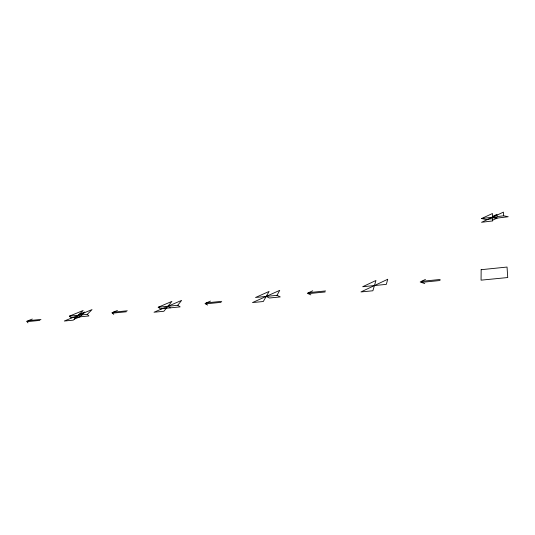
<?xml version="1.0" encoding="UTF-8"?>
<svg xmlns="http://www.w3.org/2000/svg" width="535" height="535" viewBox="0 0 535 535"><rect width="100%" height="100%" fill="white"/><g stroke="black" fill="none" stroke-linecap="round" stroke-linejoin="round"><path stroke-width="0.8" d="M277.01 295.327L279.745 290.344L252.473 302.576L263.28 301.513L269.092 291.441L255.543 297.48L277.01 295.327L280.26 296.925L269.379 298.008L266.223 296.41M177.754 305.284L181.619 300.402L154.04 312.226L163.87 311.263L171.909 301.399L158.22 307.244L160.453 308.835L180.155 306.876L177.754 305.284L158.22 307.244M87.258 314.359L92.047 309.584L64.314 321.027L73.288 320.144L83.159 310.494L69.396 316.152L70.941 317.736L88.93 315.944L87.258 314.359L69.396 316.152M74.298 319.161L79.896 316.847L84.784 312.025L79.274 314.299M425.465 279.417L420.176 281.985L424.79 283.59M492.655 220.166L497.055 218.113L492.568 217.177L481.58 218.541L485.967 219.484L492.608 218.661L492.675 220.928L481.547 222.292L503.422 212.141L503.662 215.799L508.25 216.735L494.835 218.387L494.781 216.902L497.028 217.37L492.588 217.919L492.461 213.518L481.58 218.541M492.548 216.434L496.895 214.421L496.995 216.628L503.662 215.799M312.728 290.779L307.311 293.26L310.842 294.865M210.516 301.078L205.025 303.472L207.654 305.077M117.432 310.454L111.895 312.774L113.768 314.373M32.301 319.034L26.75 321.274L27.98 322.859M28.141 320.712L40.961 319.435M113.28 312.193L127.276 310.795M206.396 302.87L221.744 301.339M308.668 292.638L325.561 290.946M421.5 281.343L440.191 279.471M27.058 321.669L39.898 320.391M112.363 313.169L126.387 311.771M205.674 303.873L221.055 302.342M308.187 293.655L325.126 291.97M421.319 282.386L440.064 280.514M167.943 306.267L170.257 307.859M78.284 315.262L79.896 316.847M481.152 269.7L481.065 280.159L507.735 277.538L507.04 267.052L481.152 269.7M387.701 279.283L386.344 284.359L362.656 286.733L375.951 280.487L372.882 290.766L360.944 291.936L387.701 279.283"/></g></svg>
